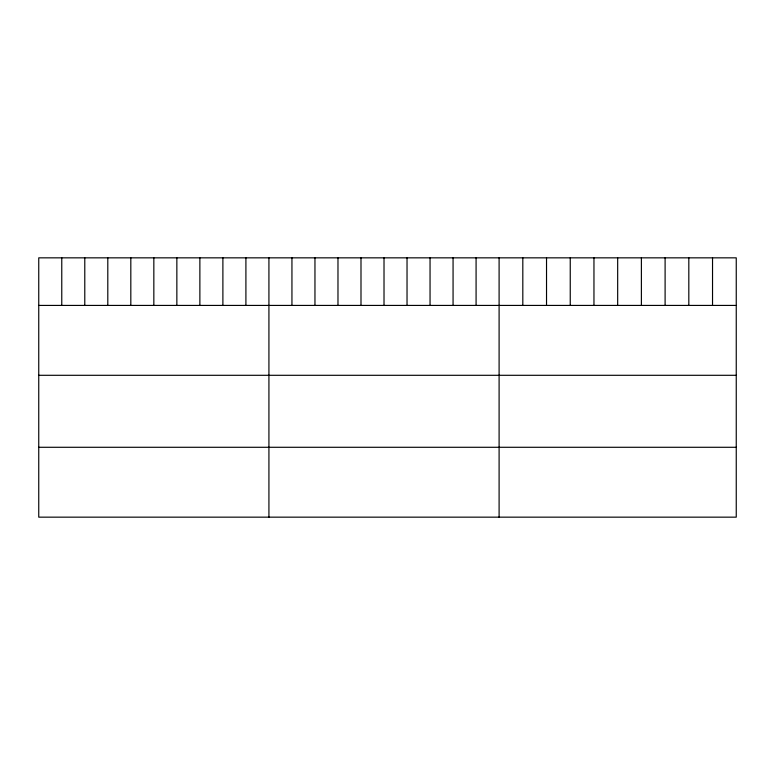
<?xml version="1.0" encoding="UTF-8"?>
<svg xmlns="http://www.w3.org/2000/svg" width="775" height="775" viewBox="0 0 775 775"><rect width="100%" height="100%" fill="white"/><g stroke="black" fill="none" stroke-linecap="round" stroke-linejoin="round"><path stroke-width="1.16" d="M736.25 305.418L736.25 517.158L38.75 517.158L38.75 257.843L736.25 257.843L736.25 305.418L38.75 305.418M38.75 375.294L736.25 375.294M38.75 447.282L736.25 447.282M712.535 257.843L712.535 305.418M688.82 257.843L688.82 305.418M665.105 257.843L665.105 305.418M641.39 257.843L641.39 305.418M617.675 257.843L617.675 305.418M593.96 257.843L593.96 305.418M570.245 257.843L570.245 305.418M546.53 257.843L546.53 305.418M522.815 257.843L522.815 305.418M499.1 257.843L499.1 517.158M476.082 257.843L476.082 305.418M453.065 257.843L453.065 305.418M430.048 257.843L430.048 305.418M407.03 257.843L407.03 305.418M384.012 257.843L384.012 305.418M360.995 257.843L360.995 305.418M337.978 257.843L337.978 305.418M314.96 257.843L314.96 305.418M291.942 257.843L291.942 305.418M268.925 257.843L268.925 517.158M245.907 257.843L245.907 305.418M222.89 257.843L222.89 305.418M199.873 257.843L199.873 305.418M176.855 257.843L176.855 305.418M153.838 257.843L153.838 305.418M130.82 257.843L130.82 305.418M107.802 257.843L107.802 305.418M84.785 257.843L84.785 305.418M61.767 257.843L61.767 305.418"/></g></svg>
